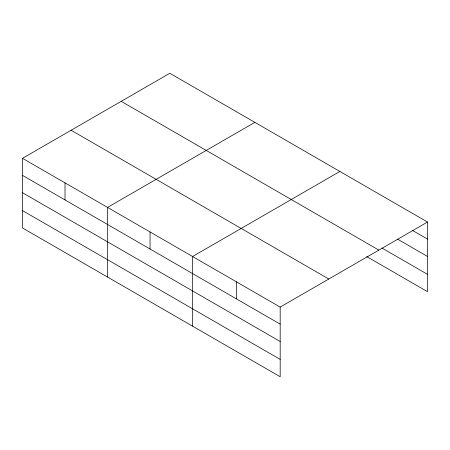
<?xml version="1.0" encoding="UTF-8"?>
<svg xmlns="http://www.w3.org/2000/svg" width="450" height="450" viewBox="0 0 450 450"><rect width="100%" height="100%" fill="white"/><g stroke="black" fill="none" stroke-linecap="round" stroke-linejoin="round"><path stroke-width="0.67" d="M22.5 158.321L280.181 307.091L280.181 376.734L22.5 227.959L22.5 158.321L169.819 73.266L427.5 222.041L427.5 291.679L366.66 256.551M254.852 122.361L107.533 207.416L107.533 277.054M339.885 171.456L192.572 256.511L192.572 326.149M280.181 307.091L427.5 222.041M412.29 230.316L427.5 239.096M397.688 239.237L427.5 256.449M381.87 247.984L427.5 274.326M121.202 101.334L378.883 250.11M71.117 130.252L328.798 279.028M22.5 175.376L280.181 324.146M22.5 192.729L280.181 341.499M22.5 210.606L280.181 359.381M236.379 281.801L236.379 298.856M150.053 231.964L150.053 249.019M65.019 182.869L65.019 199.924"/></g></svg>
